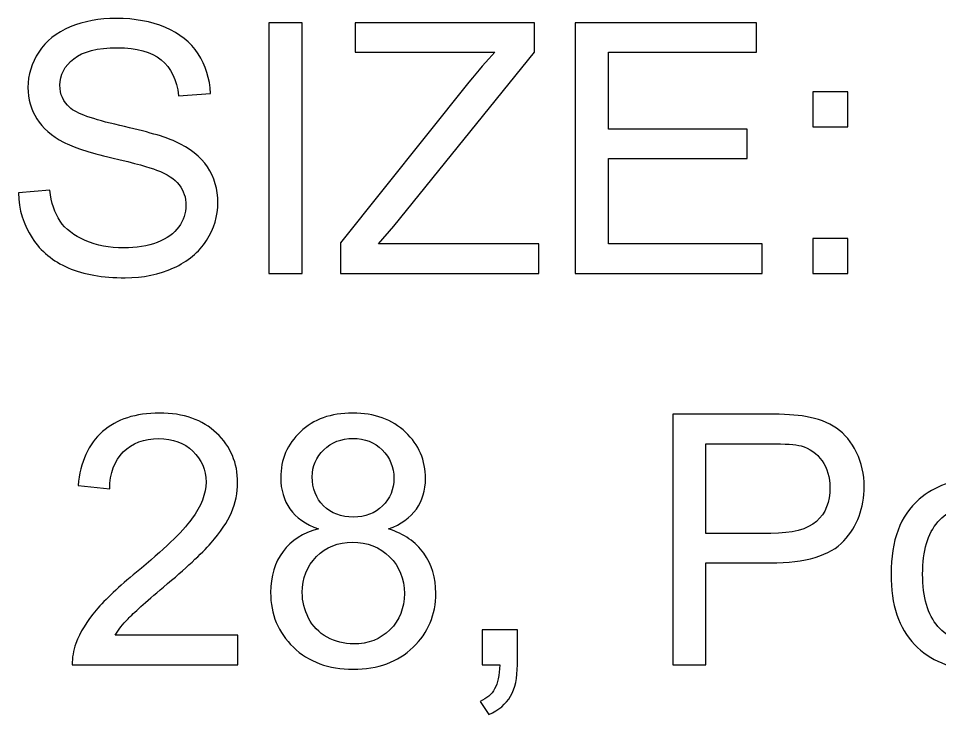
# Model space of a CAD drawing. Header units: inches. Extents: x -3.1 to 14.9, y -9.8 to 5.5.
# Drawn here: x 8.445 to 9.322, y 4.867 to 5.529 of the extents above; entities that cross this region are included whole.
import ezdxf

# ---------------------------------------------------------------- set-up
doc = ezdxf.new("R2010")
doc.units = ezdxf.units.IN
doc.header["$MEASUREMENT"] = 0
doc.layers.add('Layer 1', color=7, linetype='Continuous')

msp = doc.modelspace()

# ---------------------------------------------------------------- linework, layer by layer
at = {"layer": 'Layer 1', "color": 250}
for points, knots in [([(8.4452, 5.36294), (8.4452, 5.36294), (8.47498, 5.36556), (8.47498, 5.36556), (8.47498, 5.36556), (8.47637, 5.35361), (8.47965, 5.34383), (8.48481, 5.33617), (8.48481, 5.33617), (8.48998, 5.3285), (8.49798, 5.32233), (8.50881, 5.31761), (8.50881, 5.31761), (8.51965, 5.31289), (8.53187, 5.31056), (8.54543, 5.31056), (8.54543, 5.31056), (8.55748, 5.31056), (8.56809, 5.31233), (8.57731, 5.31589), (8.57731, 5.31589), (8.58654, 5.3195), (8.59343, 5.32439), (8.59793, 5.33061), (8.59793, 5.33061), (8.60243, 5.33689), (8.6047, 5.34367), (8.6047, 5.35106), (8.6047, 5.35106), (8.6047, 5.35856), (8.60254, 5.36506), (8.59815, 5.37067), (8.59815, 5.37067), (8.59381, 5.37628), (8.58665, 5.38094), (8.5767, 5.38472), (8.5767, 5.38472), (8.57026, 5.38722), (8.55615, 5.39111), (8.5342, 5.39639), (8.5342, 5.39639), (8.51231, 5.40167), (8.49693, 5.40661), (8.48815, 5.41128), (8.48815, 5.41128), (8.47676, 5.41722), (8.46826, 5.42467), (8.46265, 5.4335), (8.46265, 5.4335), (8.45709, 5.44233), (8.45431, 5.45222), (8.45431, 5.46322), (8.45431, 5.46322), (8.45431, 5.47522), (8.4577, 5.4865), (8.46454, 5.49695), (8.46454, 5.49695), (8.47137, 5.50745), (8.48137, 5.51539), (8.49448, 5.52083), (8.49448, 5.52083), (8.50765, 5.52622), (8.5222, 5.52895), (8.53826, 5.52895), (8.53826, 5.52895), (8.55598, 5.52895), (8.57154, 5.52611), (8.58509, 5.52039), (8.58509, 5.52039), (8.59859, 5.51472), (8.60898, 5.50633), (8.61626, 5.49528), (8.61626, 5.49528), (8.62348, 5.48422), (8.62743, 5.47167), (8.62798, 5.45767), (8.62798, 5.45767), (8.62798, 5.45767), (8.5977, 5.45539), (8.5977, 5.45539), (8.5977, 5.45539), (8.59604, 5.47045), (8.59054, 5.48189), (8.58115, 5.48956), (8.58115, 5.48956), (8.57176, 5.49728), (8.55793, 5.50111), (8.53959, 5.50111), (8.53959, 5.50111), (8.52048, 5.50111), (8.50659, 5.49761), (8.49781, 5.49061), (8.49781, 5.49061), (8.48909, 5.48361), (8.4847, 5.47517), (8.4847, 5.46533), (8.4847, 5.46533), (8.4847, 5.45672), (8.48781, 5.44967), (8.49398, 5.44417), (8.49398, 5.44417), (8.50009, 5.43861), (8.51593, 5.43294), (8.54159, 5.42717), (8.54159, 5.42717), (8.56726, 5.42133), (8.58487, 5.41628), (8.59443, 5.41194), (8.59443, 5.41194), (8.60831, 5.4055), (8.61859, 5.39739), (8.6252, 5.38761), (8.6252, 5.38761), (8.63181, 5.37778), (8.63509, 5.36644), (8.63509, 5.35367), (8.63509, 5.35367), (8.63509, 5.34094), (8.63148, 5.329), (8.6242, 5.31778), (8.6242, 5.31778), (8.61693, 5.30656), (8.60648, 5.29783), (8.59287, 5.29156), (8.59287, 5.29156), (8.57926, 5.28533), (8.56393, 5.28222), (8.54693, 5.28222), (8.54693, 5.28222), (8.52531, 5.28222), (8.5072, 5.28533), (8.49265, 5.29167), (8.49265, 5.29167), (8.47804, 5.29794), (8.46659, 5.30739), (8.45826, 5.32006), (8.45826, 5.32006), (8.44998, 5.33267), (8.44559, 5.347), (8.4452, 5.36294)], [0, 0, 0, 0, 0.027778, 0.027778, 0.027778, 0.027778, 0.055556, 0.055556, 0.055556, 0.055556, 0.083333, 0.083333, 0.083333, 0.083333, 0.111111, 0.111111, 0.111111, 0.111111, 0.138889, 0.138889, 0.138889, 0.138889, 0.166667, 0.166667, 0.166667, 0.166667, 0.194444, 0.194444, 0.194444, 0.194444, 0.222222, 0.222222, 0.222222, 0.222222, 0.25, 0.25, 0.25, 0.25, 0.277778, 0.277778, 0.277778, 0.277778, 0.305556, 0.305556, 0.305556, 0.305556, 0.333333, 0.333333, 0.333333, 0.333333, 0.361111, 0.361111, 0.361111, 0.361111, 0.388889, 0.388889, 0.388889, 0.388889, 0.416667, 0.416667, 0.416667, 0.416667, 0.444444, 0.444444, 0.444444, 0.444444, 0.472222, 0.472222, 0.472222, 0.472222, 0.5, 0.5, 0.5, 0.5, 0.527778, 0.527778, 0.527778, 0.527778, 0.555556, 0.555556, 0.555556, 0.555556, 0.583333, 0.583333, 0.583333, 0.583333, 0.611111, 0.611111, 0.611111, 0.611111, 0.638889, 0.638889, 0.638889, 0.638889, 0.666667, 0.666667, 0.666667, 0.666667, 0.694444, 0.694444, 0.694444, 0.694444, 0.722222, 0.722222, 0.722222, 0.722222, 0.75, 0.75, 0.75, 0.75, 0.777778, 0.777778, 0.777778, 0.777778, 0.805556, 0.805556, 0.805556, 0.805556, 0.833333, 0.833333, 0.833333, 0.833333, 0.861111, 0.861111, 0.861111, 0.861111, 0.888889, 0.888889, 0.888889, 0.888889, 0.916667, 0.916667, 0.916667, 0.916667, 0.944444, 0.944444, 0.944444, 0.944444, 1, 1, 1, 1]), ([(8.68365, 5.28628), (8.68365, 5.28628), (8.68365, 5.52489), (8.68365, 5.52489), (8.68365, 5.52489), (8.68365, 5.52489), (8.7152, 5.52489), (8.7152, 5.52489), (8.7152, 5.52489), (8.7152, 5.52489), (8.7152, 5.28628), (8.7152, 5.28628), (8.7152, 5.28628), (8.7152, 5.28628), (8.68365, 5.28628), (8.68365, 5.28628)], [0, 0, 0, 0, 0.2, 0.2, 0.2, 0.2, 0.4, 0.4, 0.4, 0.4, 0.6, 0.6, 0.6, 0.6, 1, 1, 1, 1]), ([(8.75181, 5.28628), (8.75181, 5.28628), (8.75181, 5.31556), (8.75181, 5.31556), (8.75181, 5.31556), (8.75181, 5.31556), (8.87404, 5.46839), (8.87404, 5.46839), (8.87404, 5.46839), (8.88276, 5.47928), (8.89098, 5.48872), (8.89881, 5.49672), (8.89881, 5.49672), (8.89881, 5.49672), (8.76565, 5.49672), (8.76565, 5.49672), (8.76565, 5.49672), (8.76565, 5.49672), (8.76565, 5.52489), (8.76565, 5.52489), (8.76565, 5.52489), (8.76565, 5.52489), (8.93654, 5.52489), (8.93654, 5.52489), (8.93654, 5.52489), (8.93654, 5.52489), (8.93654, 5.49672), (8.93654, 5.49672), (8.93654, 5.49672), (8.93654, 5.49672), (8.80259, 5.33122), (8.80259, 5.33122), (8.80259, 5.33122), (8.80259, 5.33122), (8.78809, 5.31444), (8.78809, 5.31444), (8.78809, 5.31444), (8.78809, 5.31444), (8.94048, 5.31444), (8.94048, 5.31444), (8.94048, 5.31444), (8.94048, 5.31444), (8.94048, 5.28628), (8.94048, 5.28628), (8.94048, 5.28628), (8.94048, 5.28628), (8.75181, 5.28628), (8.75181, 5.28628)], [0, 0, 0, 0, 0.076923, 0.076923, 0.076923, 0.076923, 0.153846, 0.153846, 0.153846, 0.153846, 0.230769, 0.230769, 0.230769, 0.230769, 0.307692, 0.307692, 0.307692, 0.307692, 0.384615, 0.384615, 0.384615, 0.384615, 0.461538, 0.461538, 0.461538, 0.461538, 0.538462, 0.538462, 0.538462, 0.538462, 0.615385, 0.615385, 0.615385, 0.615385, 0.692308, 0.692308, 0.692308, 0.692308, 0.769231, 0.769231, 0.769231, 0.769231, 0.846154, 0.846154, 0.846154, 0.846154, 1, 1, 1, 1]), ([(8.97515, 5.28628), (8.97515, 5.28628), (8.97515, 5.52489), (8.97515, 5.52489), (8.97515, 5.52489), (8.97515, 5.52489), (9.14765, 5.52489), (9.14765, 5.52489), (9.14765, 5.52489), (9.14765, 5.52489), (9.14765, 5.49672), (9.14765, 5.49672), (9.14765, 5.49672), (9.14765, 5.49672), (9.0067, 5.49672), (9.0067, 5.49672), (9.0067, 5.49672), (9.0067, 5.49672), (9.0067, 5.42367), (9.0067, 5.42367), (9.0067, 5.42367), (9.0067, 5.42367), (9.1387, 5.42367), (9.1387, 5.42367), (9.1387, 5.42367), (9.1387, 5.42367), (9.1387, 5.39567), (9.1387, 5.39567), (9.1387, 5.39567), (9.1387, 5.39567), (9.0067, 5.39567), (9.0067, 5.39567), (9.0067, 5.39567), (9.0067, 5.39567), (9.0067, 5.31444), (9.0067, 5.31444), (9.0067, 5.31444), (9.0067, 5.31444), (9.1532, 5.31444), (9.1532, 5.31444), (9.1532, 5.31444), (9.1532, 5.31444), (9.1532, 5.28628), (9.1532, 5.28628), (9.1532, 5.28628), (9.1532, 5.28628), (8.97515, 5.28628), (8.97515, 5.28628)], [0, 0, 0, 0, 0.076923, 0.076923, 0.076923, 0.076923, 0.153846, 0.153846, 0.153846, 0.153846, 0.230769, 0.230769, 0.230769, 0.230769, 0.307692, 0.307692, 0.307692, 0.307692, 0.384615, 0.384615, 0.384615, 0.384615, 0.461538, 0.461538, 0.461538, 0.461538, 0.538462, 0.538462, 0.538462, 0.538462, 0.615385, 0.615385, 0.615385, 0.615385, 0.692308, 0.692308, 0.692308, 0.692308, 0.769231, 0.769231, 0.769231, 0.769231, 0.846154, 0.846154, 0.846154, 0.846154, 1, 1, 1, 1]), ([(9.2012, 5.42578), (9.2012, 5.42578), (9.2012, 5.45911), (9.2012, 5.45911), (9.2012, 5.45911), (9.2012, 5.45911), (9.23459, 5.45911), (9.23459, 5.45911), (9.23459, 5.45911), (9.23459, 5.45911), (9.23459, 5.42578), (9.23459, 5.42578), (9.23459, 5.42578), (9.23459, 5.42578), (9.2012, 5.42578), (9.2012, 5.42578)], [0, 0, 0, 0, 0.2, 0.2, 0.2, 0.2, 0.4, 0.4, 0.4, 0.4, 0.6, 0.6, 0.6, 0.6, 1, 1, 1, 1]), ([(9.2012, 5.28628), (9.2012, 5.28628), (9.2012, 5.31967), (9.2012, 5.31967), (9.2012, 5.31967), (9.2012, 5.31967), (9.23459, 5.31967), (9.23459, 5.31967), (9.23459, 5.31967), (9.23459, 5.31967), (9.23459, 5.28628), (9.23459, 5.28628), (9.23459, 5.28628), (9.23459, 5.28628), (9.2012, 5.28628), (9.2012, 5.28628)], [0, 0, 0, 0, 0.2, 0.2, 0.2, 0.2, 0.4, 0.4, 0.4, 0.4, 0.6, 0.6, 0.6, 0.6, 1, 1, 1, 1]), ([(8.6542, 4.94206), (8.6542, 4.94206), (8.6542, 4.91389), (8.6542, 4.91389), (8.6542, 4.91389), (8.6542, 4.91389), (8.49648, 4.91389), (8.49648, 4.91389), (8.49648, 4.91389), (8.49626, 4.92094), (8.49737, 4.92772), (8.49987, 4.93422), (8.49987, 4.93422), (8.50387, 4.945), (8.51031, 4.95556), (8.51915, 4.966), (8.51915, 4.966), (8.52804, 4.97639), (8.54081, 4.98844), (8.55748, 5.00211), (8.55748, 5.00211), (8.58343, 5.02339), (8.60098, 5.04022), (8.61009, 5.05267), (8.61009, 5.05267), (8.6192, 5.06506), (8.62376, 5.07683), (8.62376, 5.08789), (8.62376, 5.08789), (8.62376, 5.0995), (8.61959, 5.10928), (8.61131, 5.11728), (8.61131, 5.11728), (8.60298, 5.12522), (8.59215, 5.12922), (8.57881, 5.12922), (8.57881, 5.12922), (8.5647, 5.12922), (8.55343, 5.125), (8.54498, 5.1165), (8.54498, 5.1165), (8.53648, 5.10806), (8.5322, 5.09633), (8.53209, 5.08139), (8.53209, 5.08139), (8.53209, 5.08139), (8.50198, 5.08444), (8.50198, 5.08444), (8.50198, 5.08444), (8.50404, 5.10694), (8.51181, 5.12406), (8.52526, 5.13583), (8.52526, 5.13583), (8.5387, 5.14761), (8.55681, 5.1535), (8.57948, 5.1535), (8.57948, 5.1535), (8.60237, 5.1535), (8.62048, 5.14711), (8.63381, 5.13444), (8.63381, 5.13444), (8.6472, 5.12172), (8.65387, 5.106), (8.65387, 5.08722), (8.65387, 5.08722), (8.65387, 5.07767), (8.65193, 5.06828), (8.64798, 5.05906), (8.64798, 5.05906), (8.64409, 5.04983), (8.63759, 5.04011), (8.62854, 5.02994), (8.62854, 5.02994), (8.61948, 5.01972), (8.60443, 5.00572), (8.58337, 4.98794), (8.58337, 4.98794), (8.56581, 4.97317), (8.55454, 4.96317), (8.54954, 4.95789), (8.54954, 4.95789), (8.54454, 4.95267), (8.54043, 4.94739), (8.53715, 4.94206), (8.53715, 4.94206), (8.53715, 4.94206), (8.6542, 4.94206), (8.6542, 4.94206)], [0, 0, 0, 0, 0.043478, 0.043478, 0.043478, 0.043478, 0.086957, 0.086957, 0.086957, 0.086957, 0.130435, 0.130435, 0.130435, 0.130435, 0.173913, 0.173913, 0.173913, 0.173913, 0.217391, 0.217391, 0.217391, 0.217391, 0.26087, 0.26087, 0.26087, 0.26087, 0.304348, 0.304348, 0.304348, 0.304348, 0.347826, 0.347826, 0.347826, 0.347826, 0.391304, 0.391304, 0.391304, 0.391304, 0.434783, 0.434783, 0.434783, 0.434783, 0.478261, 0.478261, 0.478261, 0.478261, 0.521739, 0.521739, 0.521739, 0.521739, 0.565217, 0.565217, 0.565217, 0.565217, 0.608696, 0.608696, 0.608696, 0.608696, 0.652174, 0.652174, 0.652174, 0.652174, 0.695652, 0.695652, 0.695652, 0.695652, 0.73913, 0.73913, 0.73913, 0.73913, 0.782609, 0.782609, 0.782609, 0.782609, 0.826087, 0.826087, 0.826087, 0.826087, 0.869565, 0.869565, 0.869565, 0.869565, 0.913043, 0.913043, 0.913043, 0.913043, 1, 1, 1, 1]), ([(8.7307, 5.04328), (8.71854, 5.04772), (8.70954, 5.05406), (8.70365, 5.06233), (8.70365, 5.06233), (8.69781, 5.07056), (8.69487, 5.08044), (8.69487, 5.09194), (8.69487, 5.09194), (8.69487, 5.10933), (8.70109, 5.12389), (8.71359, 5.13572), (8.71359, 5.13572), (8.72609, 5.14756), (8.74265, 5.1535), (8.76337, 5.1535), (8.76337, 5.1535), (8.7842, 5.1535), (8.80098, 5.14744), (8.8137, 5.13533), (8.8137, 5.13533), (8.82637, 5.12322), (8.8327, 5.1085), (8.8327, 5.09111), (8.8327, 5.09111), (8.8327, 5.08006), (8.82981, 5.07044), (8.82404, 5.06222), (8.82404, 5.06222), (8.8182, 5.05406), (8.80943, 5.04772), (8.79759, 5.04328), (8.79759, 5.04328), (8.8122, 5.0385), (8.82337, 5.03083), (8.83104, 5.02017), (8.83104, 5.02017), (8.83865, 5.00956), (8.84248, 4.99683), (8.84248, 4.98211), (8.84248, 4.98211), (8.84248, 4.96167), (8.83526, 4.94456), (8.82087, 4.93067), (8.82087, 4.93067), (8.80643, 4.91678), (8.78743, 4.90983), (8.76387, 4.90983), (8.76387, 4.90983), (8.74031, 4.90983), (8.72137, 4.91678), (8.70693, 4.93072), (8.70693, 4.93072), (8.69248, 4.94467), (8.68526, 4.96206), (8.68526, 4.98289), (8.68526, 4.98289), (8.68526, 4.99839), (8.6892, 5.01139), (8.69709, 5.02189), (8.69709, 5.02189), (8.70493, 5.03233), (8.71615, 5.0395), (8.7307, 5.04328)], [0, 0, 0, 0, 0.058824, 0.058824, 0.058824, 0.058824, 0.117647, 0.117647, 0.117647, 0.117647, 0.176471, 0.176471, 0.176471, 0.176471, 0.235294, 0.235294, 0.235294, 0.235294, 0.294118, 0.294118, 0.294118, 0.294118, 0.352941, 0.352941, 0.352941, 0.352941, 0.411765, 0.411765, 0.411765, 0.411765, 0.470588, 0.470588, 0.470588, 0.470588, 0.529412, 0.529412, 0.529412, 0.529412, 0.588235, 0.588235, 0.588235, 0.588235, 0.647059, 0.647059, 0.647059, 0.647059, 0.705882, 0.705882, 0.705882, 0.705882, 0.764706, 0.764706, 0.764706, 0.764706, 0.823529, 0.823529, 0.823529, 0.823529, 0.882353, 0.882353, 0.882353, 0.882353, 1, 1, 1, 1]), ([(9.06809, 4.91389), (9.06809, 4.91389), (9.06809, 5.1525), (9.06809, 5.1525), (9.06809, 5.1525), (9.06809, 5.1525), (9.15809, 5.1525), (9.15809, 5.1525), (9.15809, 5.1525), (9.17393, 5.1525), (9.18604, 5.15172), (9.19437, 5.15022), (9.19437, 5.15022), (9.20609, 5.14828), (9.21593, 5.14456), (9.22387, 5.13906), (9.22387, 5.13906), (9.23176, 5.13361), (9.23815, 5.12589), (9.24298, 5.11606), (9.24298, 5.11606), (9.24781, 5.10617), (9.2502, 5.09533), (9.2502, 5.0835), (9.2502, 5.0835), (9.2502, 5.06322), (9.24376, 5.046), (9.23087, 5.03194), (9.23087, 5.03194), (9.21793, 5.01794), (9.19459, 5.01089), (9.16087, 5.01089), (9.16087, 5.01089), (9.16087, 5.01089), (9.09965, 5.01089), (9.09965, 5.01089), (9.09965, 5.01089), (9.09965, 5.01089), (9.09965, 4.91389), (9.09965, 4.91389), (9.09965, 4.91389), (9.09965, 4.91389), (9.06809, 4.91389), (9.06809, 4.91389)], [0, 0, 0, 0, 0.083333, 0.083333, 0.083333, 0.083333, 0.166667, 0.166667, 0.166667, 0.166667, 0.25, 0.25, 0.25, 0.25, 0.333333, 0.333333, 0.333333, 0.333333, 0.416667, 0.416667, 0.416667, 0.416667, 0.5, 0.5, 0.5, 0.5, 0.583333, 0.583333, 0.583333, 0.583333, 0.666667, 0.666667, 0.666667, 0.666667, 0.75, 0.75, 0.75, 0.75, 0.833333, 0.833333, 0.833333, 0.833333, 1, 1, 1, 1]), ([(8.72481, 5.09294), (8.72481, 5.08167), (8.72848, 5.07244), (8.7357, 5.06528), (8.7357, 5.06528), (8.74298, 5.05811), (8.75243, 5.0545), (8.76404, 5.0545), (8.76404, 5.0545), (8.77531, 5.0545), (8.78459, 5.05806), (8.79181, 5.06517), (8.79181, 5.06517), (8.79904, 5.07228), (8.80259, 5.081), (8.80259, 5.09128), (8.80259, 5.09128), (8.80259, 5.10206), (8.79893, 5.11106), (8.79148, 5.11839), (8.79148, 5.11839), (8.78404, 5.12572), (8.77481, 5.12939), (8.7637, 5.12939), (8.7637, 5.12939), (8.75254, 5.12939), (8.74326, 5.12578), (8.73587, 5.11867), (8.73587, 5.11867), (8.72848, 5.1115), (8.72481, 5.10289), (8.72481, 5.09294)], [0, 0, 0, 0, 0.111111, 0.111111, 0.111111, 0.111111, 0.222222, 0.222222, 0.222222, 0.222222, 0.333333, 0.333333, 0.333333, 0.333333, 0.444444, 0.444444, 0.444444, 0.444444, 0.555556, 0.555556, 0.555556, 0.555556, 0.666667, 0.666667, 0.666667, 0.666667, 0.777778, 0.777778, 0.777778, 0.777778, 1, 1, 1, 1]), ([(9.09965, 5.03906), (9.09965, 5.03906), (9.16137, 5.03906), (9.16137, 5.03906), (9.16137, 5.03906), (9.18176, 5.03906), (9.19626, 5.04283), (9.20481, 5.05044), (9.20481, 5.05044), (9.21337, 5.05806), (9.21765, 5.06872), (9.21765, 5.0825), (9.21765, 5.0825), (9.21765, 5.0925), (9.21515, 5.10106), (9.21009, 5.10817), (9.21009, 5.10817), (9.20504, 5.11528), (9.19843, 5.11994), (9.19015, 5.12222), (9.19015, 5.12222), (9.18481, 5.12361), (9.17504, 5.12433), (9.1607, 5.12433), (9.1607, 5.12433), (9.1607, 5.12433), (9.09965, 5.12433), (9.09965, 5.12433), (9.09965, 5.12433), (9.09965, 5.12433), (9.09965, 5.03906), (9.09965, 5.03906)], [0, 0, 0, 0, 0.111111, 0.111111, 0.111111, 0.111111, 0.222222, 0.222222, 0.222222, 0.222222, 0.333333, 0.333333, 0.333333, 0.333333, 0.444444, 0.444444, 0.444444, 0.444444, 0.555556, 0.555556, 0.555556, 0.555556, 0.666667, 0.666667, 0.666667, 0.666667, 0.777778, 0.777778, 0.777778, 0.777778, 1, 1, 1, 1]), ([(9.27576, 5.00033), (9.27576, 5.03233), (9.28465, 5.05606), (9.30248, 5.07144), (9.30248, 5.07144), (9.31731, 5.08422), (9.33543, 5.09067), (9.35681, 5.09067), (9.35681, 5.09067), (9.38059, 5.09067), (9.40004, 5.08289), (9.41509, 5.06728), (9.41509, 5.06728), (9.4302, 5.05172), (9.4377, 5.03022), (9.4377, 5.00278), (9.4377, 5.00278), (9.4377, 4.9805), (9.43437, 4.963), (9.4277, 4.95028), (9.4277, 4.95028), (9.42104, 4.9375), (9.41131, 4.92761), (9.39859, 4.92056), (9.39859, 4.92056), (9.38581, 4.9135), (9.37193, 4.91), (9.35681, 4.91), (9.35681, 4.91), (9.33265, 4.91), (9.31309, 4.91772), (9.29815, 4.93328), (9.29815, 4.93328), (9.2832, 4.94878), (9.27576, 4.97111), (9.27576, 5.00033)], [0, 0, 0, 0, 0.1, 0.1, 0.1, 0.1, 0.2, 0.2, 0.2, 0.2, 0.3, 0.3, 0.3, 0.3, 0.4, 0.4, 0.4, 0.4, 0.5, 0.5, 0.5, 0.5, 0.6, 0.6, 0.6, 0.6, 0.7, 0.7, 0.7, 0.7, 0.8, 0.8, 0.8, 0.8, 1, 1, 1, 1]), ([(9.30587, 5.00033), (9.30587, 4.97817), (9.3107, 4.96161), (9.32037, 4.95061), (9.32037, 4.95061), (9.33004, 4.93956), (9.3422, 4.93406), (9.35681, 4.93406), (9.35681, 4.93406), (9.37137, 4.93406), (9.38348, 4.93961), (9.39315, 4.95067), (9.39315, 4.95067), (9.40276, 4.96172), (9.40759, 4.97861), (9.40759, 5.00128), (9.40759, 5.00128), (9.40759, 5.02267), (9.40276, 5.03889), (9.39304, 5.04989), (9.39304, 5.04989), (9.38331, 5.06089), (9.37126, 5.06639), (9.35681, 5.06639), (9.35681, 5.06639), (9.3422, 5.06639), (9.33004, 5.06089), (9.32037, 5.04994), (9.32037, 5.04994), (9.3107, 5.039), (9.30587, 5.02244), (9.30587, 5.00033)], [0, 0, 0, 0, 0.111111, 0.111111, 0.111111, 0.111111, 0.222222, 0.222222, 0.222222, 0.222222, 0.333333, 0.333333, 0.333333, 0.333333, 0.444444, 0.444444, 0.444444, 0.444444, 0.555556, 0.555556, 0.555556, 0.555556, 0.666667, 0.666667, 0.666667, 0.666667, 0.777778, 0.777778, 0.777778, 0.777778, 1, 1, 1, 1]), ([(8.71537, 4.98272), (8.71537, 4.97439), (8.71737, 4.96628), (8.72131, 4.9585), (8.72131, 4.9585), (8.72526, 4.95067), (8.73115, 4.94461), (8.73898, 4.94033), (8.73898, 4.94033), (8.74681, 4.93606), (8.7552, 4.93389), (8.7642, 4.93389), (8.7642, 4.93389), (8.7782, 4.93389), (8.78976, 4.93839), (8.79887, 4.94744), (8.79887, 4.94744), (8.80798, 4.95644), (8.81254, 4.96789), (8.81254, 4.98178), (8.81254, 4.98178), (8.81254, 4.99589), (8.80787, 5.00756), (8.79848, 5.01678), (8.79848, 5.01678), (8.78909, 5.026), (8.77731, 5.03061), (8.7632, 5.03061), (8.7632, 5.03061), (8.74943, 5.03061), (8.73804, 5.02606), (8.72898, 5.01694), (8.72898, 5.01694), (8.71993, 5.00778), (8.71537, 4.99639), (8.71537, 4.98272)], [0, 0, 0, 0, 0.1, 0.1, 0.1, 0.1, 0.2, 0.2, 0.2, 0.2, 0.3, 0.3, 0.3, 0.3, 0.4, 0.4, 0.4, 0.4, 0.5, 0.5, 0.5, 0.5, 0.6, 0.6, 0.6, 0.6, 0.7, 0.7, 0.7, 0.7, 0.8, 0.8, 0.8, 0.8, 1, 1, 1, 1]), ([(8.88676, 4.91389), (8.88676, 4.91389), (8.88676, 4.94728), (8.88676, 4.94728), (8.88676, 4.94728), (8.88676, 4.94728), (8.92015, 4.94728), (8.92015, 4.94728), (8.92015, 4.94728), (8.92015, 4.94728), (8.92015, 4.91389), (8.92015, 4.91389), (8.92015, 4.91389), (8.92015, 4.90161), (8.91798, 4.89172), (8.91365, 4.88417), (8.91365, 4.88417), (8.90926, 4.87667), (8.90237, 4.87083), (8.89298, 4.86667), (8.89298, 4.86667), (8.89298, 4.86667), (8.88481, 4.87922), (8.88481, 4.87922), (8.88481, 4.87922), (8.89098, 4.88194), (8.89554, 4.88594), (8.89848, 4.89117), (8.89848, 4.89117), (8.90143, 4.89644), (8.90304, 4.904), (8.90337, 4.91389), (8.90337, 4.91389), (8.90337, 4.91389), (8.88676, 4.91389), (8.88676, 4.91389)], [0, 0, 0, 0, 0.1, 0.1, 0.1, 0.1, 0.2, 0.2, 0.2, 0.2, 0.3, 0.3, 0.3, 0.3, 0.4, 0.4, 0.4, 0.4, 0.5, 0.5, 0.5, 0.5, 0.6, 0.6, 0.6, 0.6, 0.7, 0.7, 0.7, 0.7, 0.8, 0.8, 0.8, 0.8, 1, 1, 1, 1])]:
    msp.add_open_spline(points, degree=3, knots=knots, dxfattribs=at)

doc.saveas('drawing.dxf')
